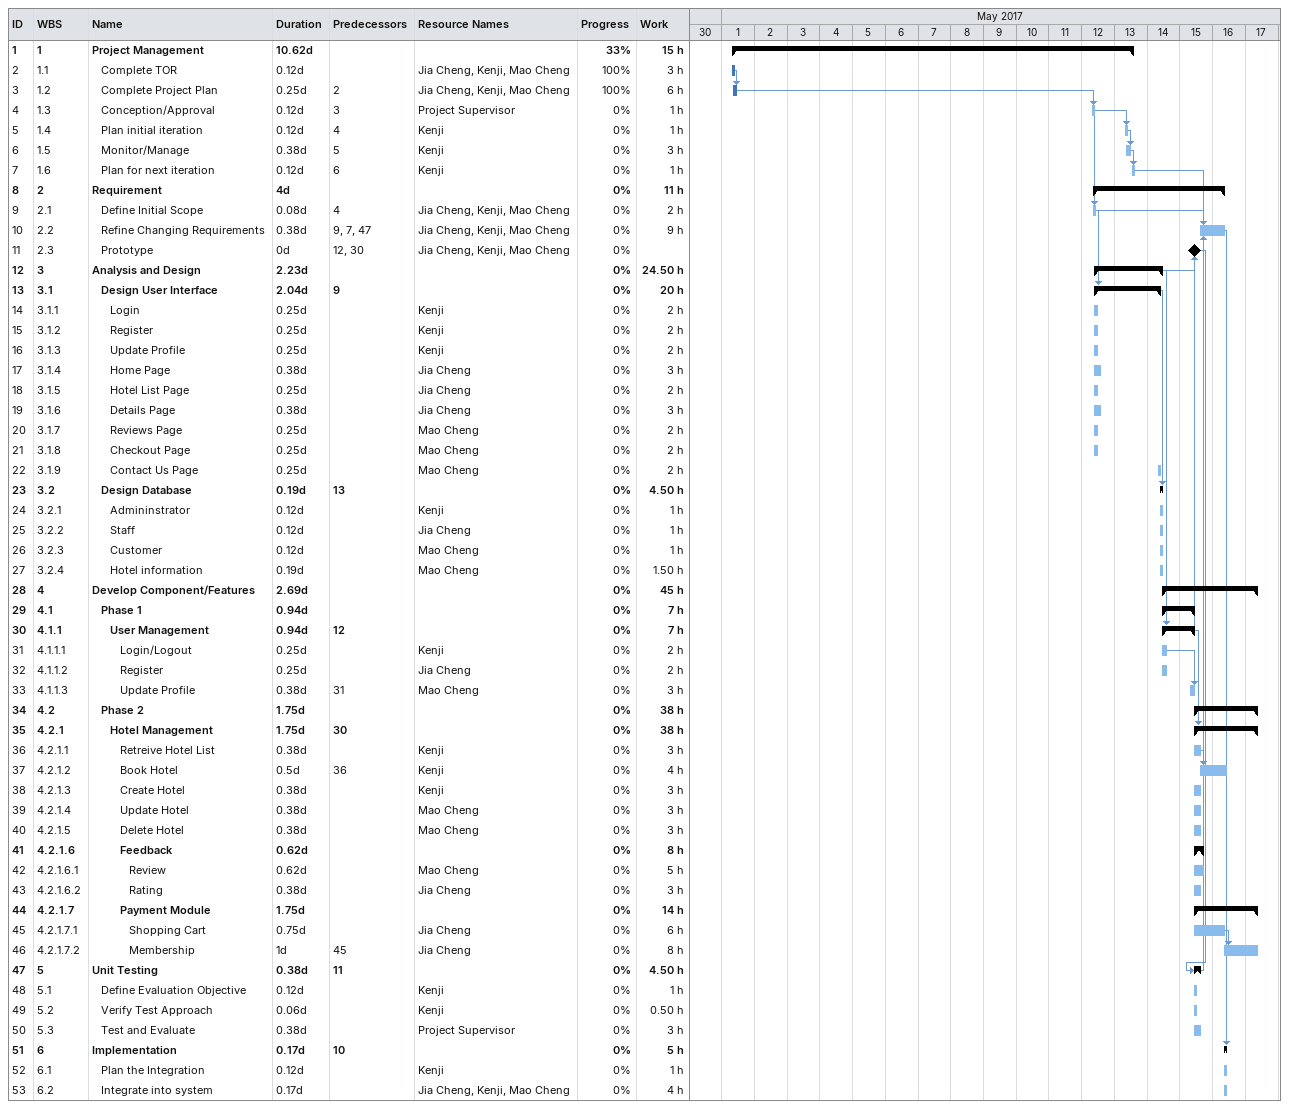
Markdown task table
| ID | WBS | Task | Duration | Start | Finish | Predecessors | Resources | % complete | Work (h) |
|---|---|---|---|---|---|---|---|---|---|
| 1 | 1 | **Project Management** | 10.62d | 2017-05-01 | 2017-05-13 |  |  | 33 | 15 |
| 2 | 1.1 | Complete TOR | 0.12d | 2017-05-01 | 2017-05-01 |  | Jia Cheng, Kenji, Mao Cheng | 100 | 3 |
| 3 | 1.2 | Complete Project Plan | 0.25d | 2017-05-01 | 2017-05-01 | 2 | Jia Cheng, Kenji, Mao Cheng | 100 | 6 |
| 4 | 1.3 | Conception/Approval | 0.12d | 2017-05-12 | 2017-05-12 | 3 | Project Supervisor | 0 | 1 |
| 5 | 1.4 | Plan initial iteration | 0.12d | 2017-05-13 | 2017-05-13 | 4 | Kenji | 0 | 1 |
| 6 | 1.5 | Monitor/Manage | 0.38d | 2017-05-13 | 2017-05-13 | 5 | Kenji | 0 | 3 |
| 7 | 1.6 | Plan for next iteration | 0.12d | 2017-05-13 | 2017-05-13 | 6 | Kenji | 0 | 1 |
| 8 | 2 | **Requirement** | 4d | 2017-05-12 | 2017-05-16 |  |  | 0 | 11 |
| 9 | 2.1 | Define Initial Scope | 0.08d | 2017-05-12 | 2017-05-12 | 4 | Jia Cheng, Kenji, Mao Cheng | 0 | 2 |
| 10 | 2.2 | Refine Changing Requirements | 0.38d | 2017-05-15 | 2017-05-16 | 9, 7, 47 | Jia Cheng, Kenji, Mao Cheng | 0 | 9 |
| 11 | 2.3 | Prototype | 0d | 2017-05-15 | 2017-05-15 | 12, 30 | Jia Cheng, Kenji, Mao Cheng | 0 |  |
| 12 | 3 | **Analysis and Design** | 2.23d | 2017-05-12 | 2017-05-14 |  |  | 0 | 24.50 |
| 13 | 3.1 | **Design User Interface** | 2.04d | 2017-05-12 | 2017-05-14 | 9 |  | 0 | 20 |
| 14 | 3.1.1 | Login | 0.25d | 2017-05-12 | 2017-05-12 |  | Kenji | 0 | 2 |
| 15 | 3.1.2 | Register | 0.25d | 2017-05-12 | 2017-05-12 |  | Kenji | 0 | 2 |
| 16 | 3.1.3 | Update Profile | 0.25d | 2017-05-12 | 2017-05-12 |  | Kenji | 0 | 2 |
| 17 | 3.1.4 | Home Page | 0.38d | 2017-05-12 | 2017-05-12 |  | Jia Cheng | 0 | 3 |
| 18 | 3.1.5 | Hotel List Page | 0.25d | 2017-05-12 | 2017-05-12 |  | Jia Cheng | 0 | 2 |
| 19 | 3.1.6 | Details Page | 0.38d | 2017-05-12 | 2017-05-12 |  | Jia Cheng | 0 | 3 |
| 20 | 3.1.7 | Reviews Page | 0.25d | 2017-05-12 | 2017-05-12 |  | Mao Cheng | 0 | 2 |
| 21 | 3.1.8 | Checkout Page | 0.25d | 2017-05-12 | 2017-05-12 |  | Mao Cheng | 0 | 2 |
| 22 | 3.1.9 | Contact Us Page | 0.25d | 2017-05-14 | 2017-05-14 |  | Mao Cheng | 0 | 2 |
| 23 | 3.2 | **Design Database** | 0.19d | 2017-05-14 | 2017-05-14 | 13 |  | 0 | 4.50 |
| 24 | 3.2.1 | Admininstrator | 0.12d | 2017-05-14 | 2017-05-14 |  | Kenji | 0 | 1 |
| 25 | 3.2.2 | Staff | 0.12d | 2017-05-14 | 2017-05-14 |  | Jia Cheng | 0 | 1 |
| 26 | 3.2.3 | Customer | 0.12d | 2017-05-14 | 2017-05-14 |  | Mao Cheng | 0 | 1 |
| 27 | 3.2.4 | Hotel information | 0.19d | 2017-05-14 | 2017-05-14 |  | Mao Cheng | 0 | 1.50 |
| 28 | 4 | **Develop Component/Features** | 2.69d | 2017-05-14 | 2017-05-17 |  |  | 0 | 45 |
| 29 | 4.1 | **Phase 1** | 0.94d | 2017-05-14 | 2017-05-15 |  |  | 0 | 7 |
| 30 | 4.1.1 | **User Management** | 0.94d | 2017-05-14 | 2017-05-15 | 12 |  | 0 | 7 |
| 31 | 4.1.1.1 | Login/Logout | 0.25d | 2017-05-14 | 2017-05-14 |  | Kenji | 0 | 2 |
| 32 | 4.1.1.2 | Register | 0.25d | 2017-05-14 | 2017-05-14 |  | Jia Cheng | 0 | 2 |
| 33 | 4.1.1.3 | Update Profile | 0.38d | 2017-05-15 | 2017-05-15 | 31 | Mao Cheng | 0 | 3 |
| 34 | 4.2 | **Phase 2** | 1.75d | 2017-05-15 | 2017-05-17 |  |  | 0 | 38 |
| 35 | 4.2.1 | **Hotel Management** | 1.75d | 2017-05-15 | 2017-05-17 | 30 |  | 0 | 38 |
| 36 | 4.2.1.1 | Retreive Hotel List | 0.38d | 2017-05-15 | 2017-05-15 |  | Kenji | 0 | 3 |
| 37 | 4.2.1.2 | Book Hotel | 0.5d | 2017-05-15 | 2017-05-16 | 36 | Kenji | 0 | 4 |
| 38 | 4.2.1.3 | Create Hotel | 0.38d | 2017-05-15 | 2017-05-15 |  | Kenji | 0 | 3 |
| 39 | 4.2.1.4 | Update Hotel | 0.38d | 2017-05-15 | 2017-05-15 |  | Mao Cheng | 0 | 3 |
| 40 | 4.2.1.5 | Delete Hotel | 0.38d | 2017-05-15 | 2017-05-15 |  | Mao Cheng | 0 | 3 |
| 41 | 4.2.1.6 | **Feedback** | 0.62d | 2017-05-15 | 2017-05-15 |  |  | 0 | 8 |
| 42 | 4.2.1.6.1 | Review | 0.62d | 2017-05-15 | 2017-05-15 |  | Mao Cheng | 0 | 5 |
| 43 | 4.2.1.6.2 | Rating | 0.38d | 2017-05-15 | 2017-05-15 |  | Jia Cheng | 0 | 3 |
| 44 | 4.2.1.7 | **Payment Module** | 1.75d | 2017-05-15 | 2017-05-17 |  |  | 0 | 14 |
| 45 | 4.2.1.7.1 | Shopping Cart | 0.75d | 2017-05-15 | 2017-05-16 |  | Jia Cheng | 0 | 6 |
| 46 | 4.2.1.7.2 | Membership | 1d | 2017-05-16 | 2017-05-17 | 45 | Jia Cheng | 0 | 8 |
| 47 | 5 | **Unit Testing** | 0.38d | 2017-05-15 | 2017-05-15 | 11 |  | 0 | 4.50 |
| 48 | 5.1 | Define Evaluation Objective | 0.12d | 2017-05-15 | 2017-05-15 |  | Kenji | 0 | 1 |
| 49 | 5.2 | Verify Test Approach | 0.06d | 2017-05-15 | 2017-05-15 |  | Kenji | 0 | 0.50 |
| 50 | 5.3 | Test and Evaluate | 0.38d | 2017-05-15 | 2017-05-15 |  | Project Supervisor | 0 | 3 |
| 51 | 6 | **Implementation** | 0.17d | 2017-05-16 | 2017-05-16 | 10 |  | 0 | 5 |
| 52 | 6.1 | Plan the Integration | 0.12d | 2017-05-16 | 2017-05-16 |  | Kenji | 0 | 1 |
| 53 | 6.2 | Integrate into system | 0.17d | 2017-05-16 | 2017-05-16 |  | Jia Cheng, Kenji, Mao Cheng | 0 | 4 |
